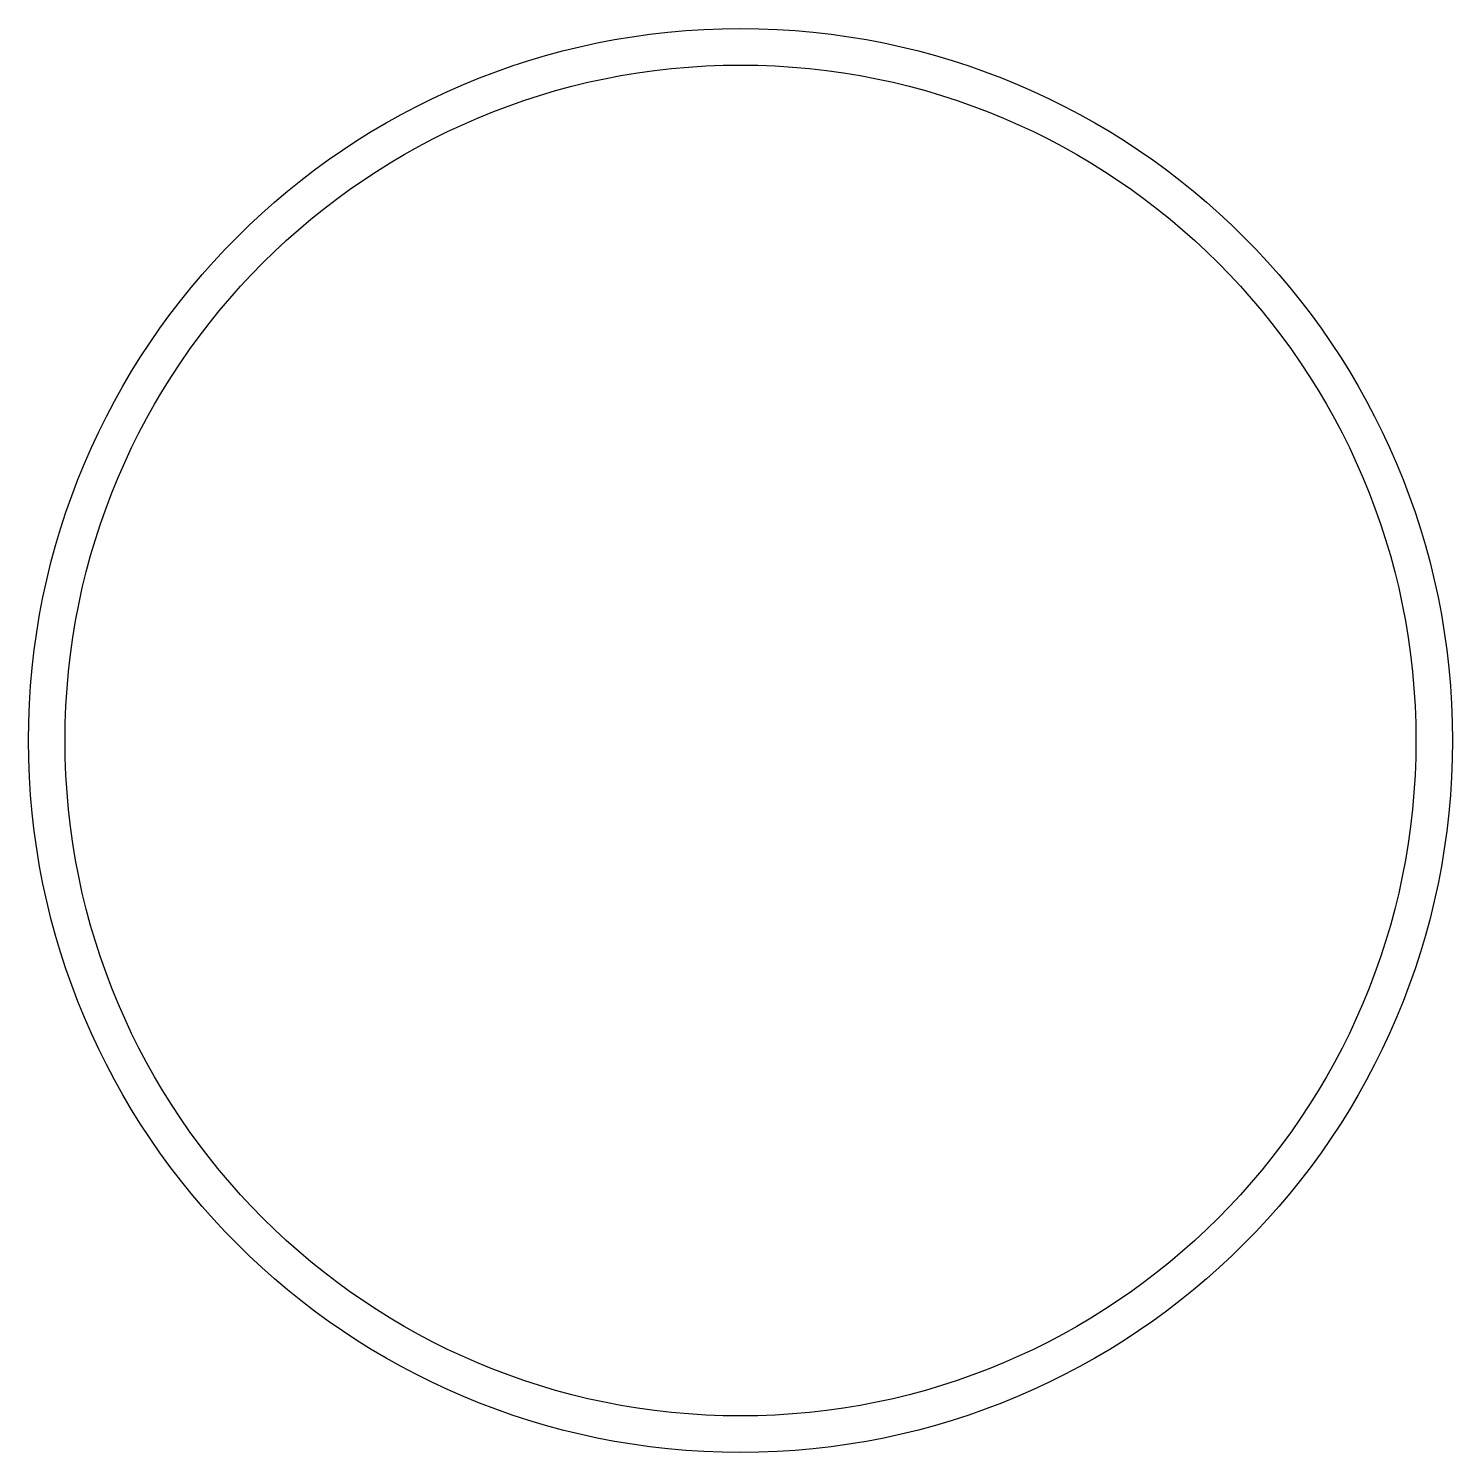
# Model space of a CAD drawing. Header units: millimetres. Extents: x -48.7 to 48.7, y -48.7 to 48.7.
import ezdxf

# ---------------------------------------------------------------- set-up
doc = ezdxf.new("R2010")
doc.units = ezdxf.units.MM

msp = doc.modelspace()

# ---------------------------------------------------------------- linework, layer by layer
for radius in [48.7, 46.2]:
    msp.add_circle((0, 0), radius)

doc.saveas('drawing.dxf')
